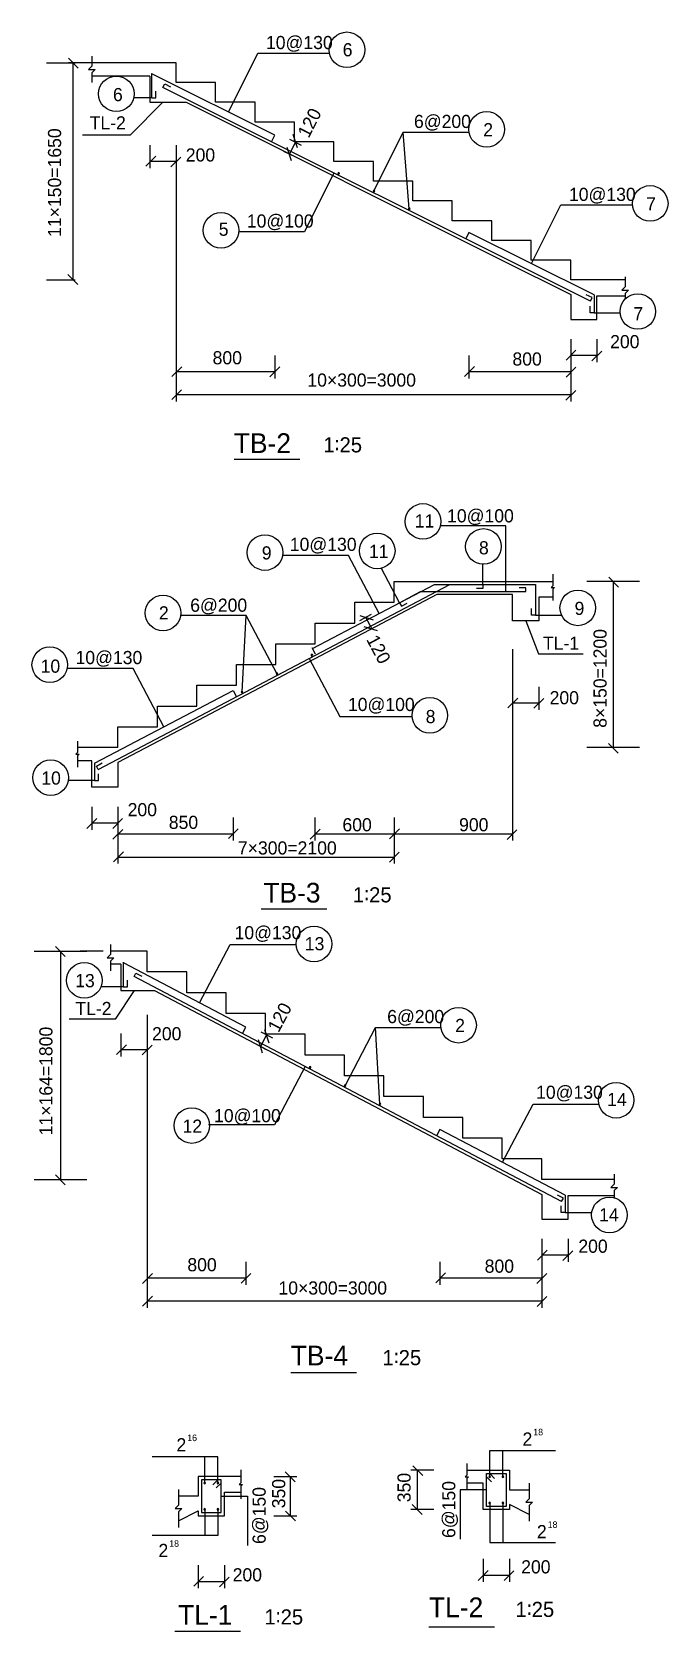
# Model space of a CAD drawing. Header units: metres. Extents: x 22487 to 41831, y 1172 to 49798.
import ezdxf

# ---------------------------------------------------------------- set-up
doc = ezdxf.new("R2010")
doc.units = ezdxf.units.M
for name, color, linetype in [('82', 2, 'Continuous'), ('DIM', 3, 'Continuous'), ('名称X', 253, 'Continuous'), ('尺寸线', 253, 'Continuous'), ('楼梯', 253, 'Continuous'), ('楼梯板', 4, 'Continuous'), ('注释符号', 7, 'Continuous'), ('钢筋', 1, 'Continuous'), ('钢筋标注', 253, 'Continuous')]:
    doc.layers.add(name, color=color, linetype=linetype)

# ---------------------------------------------------------------- blocks, each defined once
blk = doc.blocks.new('_DIMX')
blk.add_lwpolyline([(-789.15, -779.67), (211.7, 219.9)])

msp = doc.modelspace()

# ---------------------------------------------------------------- linework, layer by layer
at = {"layer": '82'}
for p, q in [((28840.71, 5871.6), (27540.71, 5871.6)), ((27540.71, 5871.6), (27540.71, 5271.6)), ((35708.96, 6063.01), (37008.96, 6063.01)), ((37008.96, 6063.01), (37008.96, 5463.01)), ((37008.96, 5463.01), (37608.96, 5463.01)), ((27540.71, 5271.6), (26940.71, 5271.6))]:
    msp.add_line(p, q, dxfattribs=at)
for points in [[(26940.71, 4524.39), (27540.71, 4824.39), (27540.71, 4824.39), (27540.71, 4671.6), (28340.71, 4671.6), (28340.71, 5391.6), (28840.71, 5391.6)], [(37608.96, 4715.8), (37008.96, 5015.8), (37008.96, 5015.8), (37008.96, 4863.01), (36208.96, 4863.01), (36208.96, 5663.01), (35708.96, 5663.01)]]:
    msp.add_lwpolyline(points, dxfattribs=at)
at = {"layer": '名称X'}
for p, q in [((26471.32, 47658.95), (25471.32, 46658.95)), ((25471.32, 46658.95), (24021, 46658.95)), ((37503.24, 31888.42), (37895.11, 30888.42)), ((37891.46, 30888.42), (39255.07, 30888.42)), ((25591.77, 20645.72), (25016.29, 19776.91)), ((25016.29, 19776.92), (23613.88, 19776.92))]:
    msp.add_line(p, q, dxfattribs=at)
at = {"layer": '尺寸线'}
for p, q in [((22926.98, 48858.95), (23796.16, 48858.95)), ((24296.16, 48858.95), (23596.16, 48858.95)), ((23726.98, 48858.95), (23726.98, 42258.95)), ((26071.32, 46358.95), (26071.32, 45658.95)), ((26871.32, 46358.95), (26871.32, 45658.95)), ((26871.32, 46358.95), (26871.32, 39259.92)), ((30318.54, 46535.34), (30676.31, 46356.46)), ((30497.42, 46445.9), (30318.54, 46088.13)), ((26871.32, 45858.95), (26071.32, 45858.95)), ((30139.65, 46177.57), (30497.42, 45998.69)), ((22926.98, 42258.95), (23796.16, 42258.95)), ((38871.32, 40458.95), (38871.32, 39758.95)), ((39671.32, 40458.95), (39671.32, 39758.95)), ((39671.32, 40458.95), (39671.32, 39758.95)), ((29871.32, 39959.92), (29871.32, 39259.92)), ((35776.9, 39959.92), (35776.9, 39259.92)), ((38871.32, 39959.92), (38871.32, 39259.92)), ((39671.32, 39958.95), (38871.32, 39958.95)), ((29871.32, 39459.92), (26871.32, 39459.92)), ((38871.32, 39459.92), (35776.9, 39459.92)), ((26871.32, 39259.92), (26871.32, 38559.92)), ((38871.32, 39259.92), (38871.32, 38559.92)), ((38871.32, 39259.92), (38871.32, 38559.92)), ((38871.32, 38759.92), (26871.32, 38759.92)), ((40959.89, 33088.42), (39359.89, 33088.42)), ((40159.89, 33088.42), (40159.89, 28036.42)), ((32456.56, 31906.1), (32810.54, 32092.38)), ((32633.55, 31999.24), (32819.83, 31645.27)), ((37103.24, 31024.87), (37103.24, 25208.42)), ((37103.24, 29888.42), (37103.24, 29188.42)), ((37903.24, 29888.42), (37903.24, 29188.42)), ((37903.24, 29888.42), (37903.24, 29188.42)), ((37903.24, 29388.42), (37103.24, 29388.42)), ((40959.89, 28036.42), (39359.89, 28036.42)), ((24303.24, 26236.42), (24303.24, 25536.42)), ((25103.24, 26236.42), (25103.24, 25536.42)), ((25103.24, 25908.42), (25103.24, 25208.42)), ((28602.07, 25908.42), (28602.07, 25208.42)), ((31090.85, 25908.42), (31090.85, 25208.42)), ((33503.24, 25908.42), (33503.24, 25208.42)), ((33503.24, 25908.42), (33503.24, 25208.42)), ((25103.24, 25736.42), (24303.24, 25736.42)), ((28602.07, 25408.42), (25103.24, 25408.42)), ((37103.24, 25408.42), (31090.85, 25408.42)), ((25103.24, 25208.42), (25103.24, 24508.42)), ((33503.24, 25208.42), (33503.24, 24508.42)), ((33503.24, 25208.42), (33503.24, 24508.42)), ((25103.24, 24708.42), (33503.24, 24708.42)), ((22553.06, 21845.72), (24153.06, 21845.72)), ((23353.06, 21845.72), (23353.06, 14897.72)), ((24653.06, 21845.72), (23953.06, 21845.72)), ((25991.77, 19912.93), (25991.77, 11697.72)), ((25191.77, 19345.72), (25191.77, 18645.72)), ((25991.77, 19345.72), (25991.77, 18645.72)), ((29257.24, 19043.23), (29611.2, 18856.92)), ((29620.53, 19304.03), (29434.22, 18950.08)), ((29443.55, 19397.19), (29797.51, 19210.88)), ((25991.77, 18845.72), (25191.77, 18845.72)), ((22553.06, 14897.72), (24153.06, 14897.72)), ((37991.77, 13097.72), (37991.77, 12397.72)), ((38791.77, 13097.72), (38791.77, 12397.72)), ((38791.77, 13097.72), (38791.77, 12397.72)), ((28991.77, 12397.72), (28991.77, 11697.72)), ((34892.92, 12397.72), (34892.92, 11697.72)), ((38791.77, 12597.72), (37991.77, 12597.72)), ((37991.77, 12397.72), (37991.77, 11697.72)), ((28991.77, 11897.72), (25991.77, 11897.72)), ((25991.77, 11697.72), (25991.77, 10997.72)), ((37991.77, 11897.72), (34892.92, 11897.72)), ((37991.77, 11697.72), (37991.77, 10997.72)), ((37991.77, 11697.72), (37991.77, 10997.72)), ((37991.77, 11197.72), (25991.77, 11197.72)), ((29840.71, 5871.6), (30540.71, 5871.6)), ((30340.71, 5871.6), (30340.71, 4671.6)), ((34708.96, 6063.01), (34008.96, 6063.01)), ((34208.96, 4863.01), (34208.96, 6063.01)), ((34708.96, 4863.01), (34008.96, 4863.01)), ((29840.71, 4671.6), (30540.71, 4671.6)), ((27540.71, 3171.61), (27540.71, 2471.61)), ((28340.71, 3171.61), (28340.71, 2471.61)), ((36208.96, 3363.01), (36208.96, 2663.01)), ((37008.96, 3363.01), (37008.96, 2663.01)), ((28340.71, 2671.61), (27540.71, 2671.61)), ((37008.96, 2863.01), (36208.96, 2863.01))]:
    msp.add_line(p, q, dxfattribs=at)
at = {"layer": '楼梯'}
for points in [[(28840.71, 6071.6), (28840.71, 5681.61), (28790.71, 5631.61), (28890.71, 5631.61), (28840.71, 5581.61), (28840.71, 5191.6)], [(35708.96, 6263.01), (35708.96, 5913.01), (35658.96, 5863.01), (35758.96, 5863.01), (35708.96, 5813.01), (35708.96, 5463.01)], [(26940.71, 5471.6), (26940.71, 4998), (26840.71, 4898), (27040.71, 4898), (26940.71, 4798), (26940.71, 4324.39)], [(37608.96, 5663.01), (37608.96, 5189.41), (37508.96, 5089.41), (37708.96, 5089.41), (37608.96, 4989.41), (37608.96, 4515.8)]]:
    msp.add_lwpolyline(points, dxfattribs=at)
at = {"layer": '楼梯板'}
for p, q in [((26871.32, 48858.95), (24309.5, 48858.95)), ((26871.32, 48258.95), (26871.32, 48858.95)), ((26071.32, 48458.95), (24309.5, 48458.95)), ((26071.32, 48458.95), (26071.32, 47658.95)), ((28071.32, 48258.95), (26871.32, 48258.95)), ((28071.32, 47658.95), (28071.32, 48258.95)), ((26071.32, 47658.95), (27176.89, 47658.95)), ((27176.89, 47658.95), (36776.9, 42858.95)), ((29271.32, 47658.95), (28071.32, 47658.95)), ((29271.32, 47058.95), (29271.32, 47658.95)), ((30471.32, 47058.95), (29271.32, 47058.95)), ((30471.32, 46458.95), (30471.32, 47058.95)), ((31671.32, 46458.95), (30471.32, 46458.95)), ((31671.32, 45858.95), (31671.32, 46458.95)), ((32871.32, 45858.95), (31671.32, 45858.95)), ((32871.32, 45258.95), (32871.32, 45858.95)), ((34071.32, 45258.95), (32871.32, 45258.95)), ((34071.32, 44658.95), (34071.32, 45258.95)), ((35271.32, 44658.95), (34071.32, 44658.95)), ((35271.32, 44058.95), (35271.32, 44658.95)), ((36471.32, 44058.95), (35271.32, 44058.95)), ((36471.32, 43458.95), (36471.32, 44058.95)), ((37671.32, 43458.95), (36471.32, 43458.95)), ((37671.32, 42858.95), (37671.32, 43458.95)), ((36776.9, 42858.95), (38871.32, 41811.74)), ((38871.32, 42858.95), (37671.32, 42858.95)), ((38871.32, 42258.95), (38871.32, 42858.95)), ((40528.16, 42258.95), (38871.32, 42258.95)), ((38871.32, 41811.74), (38871.32, 41058.95)), ((39671.32, 41058.95), (39671.32, 41778.95)), ((39671.32, 41778.95), (40528.16, 41778.95)), ((38871.32, 41058.95), (39671.32, 41058.95)), ((33503.24, 32456.92), (33503.24, 33088.42)), ((33503.24, 33088.42), (38328.06, 33088.42)), ((34802.07, 32688.42), (27162.16, 28667.92)), ((37103.24, 32688.42), (34802.07, 32688.42)), ((37103.24, 31888.42), (37103.24, 32688.42)), ((37903.24, 32608.42), (37903.24, 31888.42)), ((38328.06, 32608.42), (37903.24, 32608.42)), ((32303.24, 31825.42), (32303.24, 32456.92)), ((32303.24, 32456.92), (33503.24, 32456.92)), ((31103.24, 31825.42), (32303.24, 31825.42)), ((31103.24, 31193.92), (31103.24, 31825.42)), ((37903.24, 31888.42), (37103.24, 31888.42)), ((29903.24, 31193.92), (31103.24, 31193.92)), ((29903.24, 30562.42), (29903.24, 31193.92)), ((28703.24, 30562.42), (29903.24, 30562.42)), ((28703.24, 29930.92), (28703.24, 30562.42)), ((27503.24, 29299.42), (27503.24, 29930.92)), ((27503.24, 29930.92), (28703.24, 29930.92)), ((26303.24, 29299.42), (27503.24, 29299.42)), ((26303.24, 28667.92), (26303.24, 29299.42)), ((27162.16, 28667.92), (25103.24, 27584.41)), ((25103.24, 28667.92), (26303.24, 28667.92)), ((25103.24, 28036.42), (25103.24, 28667.92)), ((25103.24, 28036.42), (23875.42, 28036.42)), ((24303.24, 27636.42), (23875.42, 27636.42)), ((24303.24, 26836.42), (24303.24, 27636.42)), ((25103.24, 27584.41), (25103.24, 26836.42)), ((25103.24, 26836.42), (24303.24, 26836.42)), ((25991.77, 21845.72), (24875.89, 21845.72)), ((25191.77, 21445.72), (24875.89, 21445.72)), ((25191.77, 21445.72), (25191.77, 20645.72)), ((25991.77, 21214.08), (25991.77, 21845.72)), ((27191.77, 21214.08), (25991.77, 21214.08)), ((27191.77, 20582.45), (27191.77, 21214.08)), ((25191.77, 20645.72), (26212.78, 20645.72)), ((26212.78, 20645.72), (35932.99, 15529.36)), ((28391.77, 20582.45), (27191.77, 20582.45)), ((28391.77, 19950.81), (28391.77, 20582.45)), ((29591.77, 19950.81), (28391.77, 19950.81)), ((29591.77, 19319.17), (29591.77, 19950.81)), ((30791.77, 19319.17), (29591.77, 19319.17)), ((30791.77, 18687.54), (30791.77, 19319.17)), ((31991.77, 18687.54), (30791.77, 18687.54)), ((31991.77, 18055.9), (31991.77, 18687.54)), ((33191.77, 18055.9), (31991.77, 18055.9)), ((33191.77, 17424.26), (33191.77, 18055.9)), ((34391.77, 17424.26), (33191.77, 17424.26)), ((34391.77, 16792.63), (34391.77, 17424.26)), ((35591.77, 16792.63), (34391.77, 16792.63)), ((35591.77, 16160.99), (35591.77, 16792.63)), ((36791.77, 16160.99), (35591.77, 16160.99)), ((36791.77, 15529.36), (36791.77, 16160.99)), ((35932.99, 15529.36), (37991.77, 14445.69)), ((37991.77, 15529.36), (36791.77, 15529.36)), ((37991.77, 14897.72), (37991.77, 15529.36)), ((40192.96, 14897.72), (37991.77, 14897.72)), ((37991.77, 14445.69), (37991.77, 13697.72)), ((38791.77, 14417.72), (40192.96, 14417.72)), ((38791.77, 13697.72), (38791.77, 14417.72)), ((37991.77, 13697.72), (38791.77, 13697.72))]:
    msp.add_line(p, q, dxfattribs=at)
for points in [[(24309.5, 49058.95), (24309.5, 48758.95), (24209.5, 48658.95), (24409.5, 48658.95), (24309.5, 48558.95), (24309.5, 48258.95)], [(40528.16, 42348.75), (40528.16, 42048.75), (40428.16, 41948.75), (40628.16, 41948.75), (40528.16, 41848.75), (40528.16, 41678.75)], [(38328.06, 33308.26), (38328.06, 32958.26), (38278.06, 32908.26), (38378.06, 32908.26), (38328.06, 32858.26), (38328.06, 32508.26)], [(23875.42, 28236.42), (23875.42, 27886.42), (23825.42, 27836.42), (23925.42, 27836.42), (23875.42, 27786.42), (23875.42, 27436.42)], [(24875.89, 22045.72), (24875.89, 21745.72), (24775.89, 21645.72), (24975.89, 21645.72), (24875.89, 21545.72), (24875.89, 21245.72)], [(40192.96, 15063.52), (40192.96, 14763.52), (40092.96, 14663.52), (40292.96, 14663.52), (40192.96, 14563.52), (40192.96, 14349.83)]]:
    msp.add_lwpolyline(points, dxfattribs=at)
at = {"layer": '注释符号'}
for p, q in [((28633.5, 36805.51), (30633.5, 36805.51)), ((29457.58, 23133.37), (31457.58, 23133.37)), ((30359.47, 9033.41), (32359.47, 9033.41)), ((26827.99, 1171.6), (28827.99, 1171.6)), ((34556.6, 1300.51), (36556.6, 1300.51))]:
    msp.add_line(p, q, dxfattribs=at)
at = {"layer": '钢筋'}
for p, q in [((26134.79, 47793.82), (26134.79, 48538.19)), ((29871.32, 46658.33), (26134.79, 48526.59)), ((26471.32, 48112.36), (26524.99, 48219.69)), ((26524.99, 48219.69), (26703.87, 48130.25)), ((26134.79, 47793.82), (26254.79, 47793.82)), ((26254.79, 47793.82), (26254.79, 47993.82)), ((39471.32, 41612.36), (26471.32, 48112.36)), ((29772.94, 46461.55), (29871.32, 46658.33)), ((35776.9, 43705.54), (35678.51, 43508.77)), ((39581.32, 41803.33), (35776.9, 43705.54)), ((39524.99, 41719.69), (39346.1, 41809.14)), ((39461.32, 41258.95), (39461.32, 41458.95)), ((39471.32, 41612.36), (39524.99, 41719.69)), ((39581.32, 41803.33), (39581.32, 41258.95)), ((39581.32, 41258.95), (39461.32, 41258.95)), ((24503.24, 27370.36), (35197.88, 32998.42)), ((31022.29, 31049.62), (34725.47, 32998.42)), ((33665.17, 32440.43), (34307.42, 32778.42)), ((34307.42, 32778.42), (37503.24, 32778.42)), ((34725.47, 32998.42), (37803.24, 32998.42)), ((36202.07, 32878.42), (36002.07, 32878.42)), ((36202.07, 32998.42), (36202.07, 32878.42)), ((37503.24, 32898.42), (37303.24, 32898.42)), ((37503.24, 32778.42), (37503.24, 32898.42)), ((37803.24, 32998.42), (37803.24, 32068.42)), ((33665.17, 32440.43), (33721.06, 32334.24)), ((33721.06, 32334.24), (33898.05, 32427.38)), ((37683.24, 32068.42), (37683.24, 32268.42)), ((37803.24, 32068.42), (37683.24, 32068.42)), ((31112.7, 30877.81), (31010.25, 31072.5)), ((24393.24, 27561.08), (28602.07, 29775.97)), ((28602.07, 29775.97), (28704.52, 29581.29)), ((24393.24, 27561.08), (24393.24, 27036.42)), ((24447.36, 27476.55), (24624.34, 27569.69)), ((24503.24, 27370.36), (24447.36, 27476.55)), ((24513.24, 27036.42), (24513.24, 27236.42)), ((24393.24, 27036.42), (24513.24, 27036.42)), ((25269.84, 20762.47), (25269.84, 21506.84)), ((28991.77, 19533.28), (25269.84, 21492.38)), ((25389.84, 20762.47), (25389.84, 20962.47)), ((25591.77, 21074.31), (25647.66, 21180.5)), ((38591.77, 14231.58), (25591.77, 21074.31)), ((25647.66, 21180.5), (25824.64, 21087.34)), ((25269.84, 20762.47), (25389.84, 20762.47)), ((28889.3, 19338.61), (28991.77, 19533.28)), ((34892.92, 16427.13), (34790.46, 16232.45)), ((38701.77, 14422.3), (34892.92, 16427.13)), ((38647.67, 14337.77), (38470.68, 14430.92)), ((38591.77, 14231.58), (38647.67, 14337.77)), ((38701.77, 14422.3), (38701.77, 13897.72)), ((38581.77, 13897.72), (38581.77, 14097.72)), ((38701.77, 13897.72), (38581.77, 13897.72)), ((36308.96, 5963.01), (36908.96, 5963.01)), ((36308.96, 4963.01), (36308.96, 5963.01)), ((36308.96, 5863.01), (36458.96, 5713.01)), ((36408.96, 5963.01), (36558.96, 5813.01)), ((36908.96, 5963.01), (36908.96, 4963.01)), ((28240.71, 5771.6), (27640.71, 5771.6)), ((27640.71, 5771.6), (27640.71, 4771.6)), ((28140.71, 5771.6), (27990.71, 5621.6)), ((28240.71, 5671.6), (28090.71, 5521.6)), ((28240.71, 4771.6), (28240.71, 5771.6)), ((36908.96, 4963.01), (36308.96, 4963.01)), ((27640.71, 4771.6), (28240.71, 4771.6))]:
    msp.add_line(p, q, dxfattribs=at)
for centre, start, end in [((31813.41, 45497.22), 0, 180), ((31813.41, 45497.22), 180, 0), ((32886.72, 44960.56), 0, 180), ((32886.72, 44960.56), 180, 0), ((33960.03, 44423.91), 0, 180), ((33960.03, 44423.91), 180, 0), ((30998.8, 30845.15), 0, 180), ((30998.8, 30845.15), 180, 0), ((29936.87, 30286.31), 0, 180), ((29936.87, 30286.31), 180, 0), ((28874.94, 29727.47), 0, 180), ((28874.94, 29727.47), 180, 0), ((30945.68, 18312.71), 0, 180), ((30945.68, 18312.71), 180, 0), ((32007.56, 17753.77), 0, 180), ((32007.56, 17753.77), 180, 0), ((33069.44, 17194.84), 0, 180), ((33069.44, 17194.84), 180, 0), ((36408.96, 5863.01), 0, 180), ((36408.96, 5863.01), 180, 0), ((36808.96, 5863.01), 0, 180), ((36808.96, 5863.01), 180, 0), ((27740.71, 5671.6), 0, 180), ((27740.71, 5671.6), 180, 0), ((28140.71, 5671.6), 0, 180), ((28140.71, 5671.6), 180, 0), ((27740.71, 4871.6), 0, 180), ((27740.71, 4871.6), 180, 0), ((28140.71, 4871.6), 0, 180), ((28140.71, 4871.6), 180, 0), ((36408.96, 5063.01), 0, 180), ((36408.96, 5063.01), 180, 0), ((36808.96, 5063.01), 0, 180), ((36808.96, 5063.01), 180, 0)]:
    msp.add_arc(centre, 25, start, end, dxfattribs=at)
at = {"layer": '钢筋标注'}
for p, q in [((28464.24, 47361.87), (29358.67, 49150.73)), ((29358.67, 49150.73), (31538.67, 49150.73)), ((26134.79, 47793.82), (25584.79, 47793.82)), ((32886.72, 44960.56), (33781.15, 46749.42)), ((33781.15, 46749.42), (35781.15, 46749.42)), ((33960.03, 44423.91), (33781.15, 46749.42)), ((31671.32, 45512.36), (30776.9, 43723.51)), ((37679.11, 42754.44), (38573.54, 44543.29)), ((38573.54, 44543.29), (40743.54, 44543.29)), ((30776.9, 43723.51), (28776.9, 43723.51)), ((39581.32, 41258.95), (40381.32, 41258.95)), ((36903.24, 34778.42), (34903.24, 34778.42)), ((36903.24, 32778.42), (36903.24, 34778.42)), ((32111.8, 33883), (30111.8, 33883)), ((33043.2, 32113.12), (32111.8, 33883)), ((36202.07, 32998.42), (36202.07, 33608.42)), ((33665.17, 32440.43), (33106.33, 33502.36)), ((33665.17, 32440.43), (33106.33, 33502.36)), ((29005.47, 32056.19), (27005.47, 32056.19)), ((28874.94, 29727.47), (29005.47, 32056.19)), ((29936.87, 30286.31), (29005.47, 32056.19)), ((37803.24, 32068.42), (38603.24, 32068.42)), ((30920.02, 30747.19), (31851.43, 28977.31)), ((25566.25, 30438.41), (23566.25, 30438.41)), ((26497.65, 28668.53), (25566.25, 30438.41)), ((31851.43, 28977.31), (34047.57, 28977.31)), ((24393.24, 27036.42), (23593.24, 27036.42)), ((27584.36, 20274.1), (28515.92, 22043.9)), ((28515.92, 22043.9), (30515.92, 22043.9)), ((25269.84, 20762.47), (24582.09, 20762.47)), ((32007.56, 17753.77), (32939.11, 19523.57)), ((32939.11, 19523.57), (34939.11, 19523.57)), ((33069.44, 17194.84), (32939.11, 19523.57)), ((30791.77, 18337.22), (29860.21, 16567.41)), ((36797.35, 15424.71), (37728.91, 17194.52)), ((37728.91, 17194.52), (39728.91, 17194.52)), ((29860.21, 16567.41), (27860.21, 16567.41)), ((38701.77, 13897.72), (39501.77, 13897.72)), ((27740.71, 6471.6), (26140.71, 6471.6)), ((28140.71, 6471.6), (27740.71, 6471.6)), ((27740.71, 5671.6), (27740.71, 6471.6)), ((28140.71, 5671.6), (28140.71, 6471.6)), ((36408.96, 6663.01), (36808.96, 6663.01)), ((36408.96, 5863.01), (36408.96, 6663.01)), ((36808.96, 6663.01), (38408.96, 6663.01)), ((36808.96, 5863.01), (36808.96, 6663.01)), ((35508.96, 5463.01), (35508.96, 3963.01)), ((36308.96, 5463.01), (35508.96, 5463.01)), ((27740.71, 4871.6), (27740.71, 4071.6)), ((28140.71, 4871.6), (28140.71, 4071.6)), ((28240.71, 5271.6), (29040.71, 5271.6)), ((29040.71, 5271.6), (29040.71, 3771.6)), ((36408.96, 5063.01), (36408.96, 3862.27)), ((36808.96, 5063.01), (36808.96, 3862.27)), ((27740.71, 4071.6), (26140.71, 4071.6)), ((28140.71, 4071.6), (27740.71, 4071.6)), ((36408.96, 3862.27), (36808.96, 3862.27)), ((36808.96, 3862.27), (38408.96, 3862.27))]:
    msp.add_line(p, q, dxfattribs=at)
for centre in [(32065.83, 49256.65), (25052.65, 47916.83), (36314.54, 46836.08), (41289.72, 44584.35), (28236.08, 43767.49), (40913.78, 41298.61), (34378.77, 34914.48), (32986.72, 34018.27), (36217.83, 34153.19), (29572.73, 33966.81), (26472.5, 32130.43), (39087.21, 32285.33), (23028.7, 30556.77), (34587.75, 29016.13), (23055.34, 27122.33), (31064.43, 22064.45), (24080.48, 20957.48), (35460.02, 19594.59), (40253.89, 17312.58), (27349.02, 16543.32), (40049.44, 13824.61)]:
    msp.add_circle(centre, 541.69, dxfattribs=at)

# ---------------------------------------------------------------- block references
at = {"layer": 'DIM', "xscale": 0.3, "yscale": 0.3, "zscale": 0.3}
for p, rotation in [((23658.71, 48937.06), 90), ((30458.49, 46597.04), 63), ((30282.95, 46195.89), 63), ((26013.66, 45787.6), 180), ((26775.68, 45760.47), 180), ((23647.51, 42358.79), 90), ((38795.16, 39886.87), 180), ((39581.32, 39862.61), 180), ((26803.58, 39385.16), 180), ((29786.33, 39380.49), 180), ((35709.95, 39391.99), 180), ((38792.12, 39371.38), 180), ((26799.18, 38685.44), 180), ((38786.19, 38665.27), 180), ((40262.3, 32981.04), 270), ((32773.9, 31950.98), 298), ((32893.34, 31618.13), 298), ((40082.84, 28102.27), 90), ((24218.12, 25643.12), 180), ((25005.49, 25643.24), 180), ((25011.36, 25316.29), 180), ((28523.4, 25334.9), 180), ((31011.95, 25320.77), 180), ((33427.1, 25327.91), 180), ((37000.99, 25306.76), 180), ((25030.15, 24629.35), 180), ((33421.41, 24619.15), 180), ((23432.12, 21749.19), 270), ((29600.34, 19368.98), 62.45), ((25121.11, 18766.85), 180), ((25906.74, 18758.5), 180), ((29402.5, 19060.1), 62.45), ((23433.73, 14808.21), 270), ((30256.72, 5945.01), 90), ((34136.68, 6134.56), 90), ((34116.58, 4955.28), 90), ((30263.26, 4757), 90), ((36122.18, 2774.75), 180), ((36907.64, 2769.18), 180), ((27471.86, 2600.41), 180), ((28249.02, 2580.31), 180)]:
    msp.add_blockref('_DIMX', p, dxfattribs=dict(at, rotation=rotation))
for p in [(37199.75, 29475.54), (37989.8, 29466.18), (38093.52, 12687.16), (38869.41, 12671.22), (26086.66, 11978.33), (29082.79, 11980.61), (35001.77, 11994.02), (38079, 11977.73), (26084.45, 11286.93), (38085.95, 11274.73)]:
    msp.add_blockref('_DIMX', p, dxfattribs=at)

# ---------------------------------------------------------------- texts
at = {"layer": '名称X'}
for s, p in [('TL-2', (24241.55, 46833.74)), ('TL-1', (38027.95, 31013.08)), ('TL-2', (23805.93, 19903.22))]:
    msp.add_text(s, height=400, dxfattribs=at).set_placement(p)
at = {"layer": '尺寸线'}
for s, rotation, p in [('120', 63, (30902.49, 46549.26)), ('11×150=1650', 90, (23373.29, 43566.24)), ('8×150=1200', 90, (39964.32, 28637.65)), ('120', 298, (32643.4, 31327.75)), ('120', 62, (29987.41, 19347.87)), ('11×164=1800', 90, (23110.26, 16245)), ('350', 90, (34003.68, 5087.89)), ('6@150', 90, (29595.23, 3817.74)), ('350', 90, (30189.72, 4903.85)), ('6@150', 90, (35362.83, 3999.88))]:
    msp.add_text(s, height=400, rotation=rotation, dxfattribs=at).set_placement(p)
for s, p in [('200', (27165.17, 45858.67)), ('200', (40070.75, 40181.68)), ('800', (27980.77, 39691.77)), ('800', (37099.44, 39654)), ('10×300=3000', (30863.25, 39013.67)), ('200', (38230.35, 29353.43)), ('200', (25396.27, 25948.61)), ('850', (26648.34, 25563.7)), ('600', (31929.29, 25490.1)), ('900 ', (35477.09, 25491.21)), ('7×300=2100', (28750.71, 24785.94)), ('200', (26138.93, 19135.14)), ('200', (39103.53, 12674.14)), ('800', (27212.88, 12110.59)), ('800', (36255.3, 12067.48)), ('10×300=3000', (29983.69, 11404.4)), ('200', (28590.78, 2681.11)), ('200', (37365.69, 2923.75))]:
    msp.add_text(s, height=400, dxfattribs=at).set_placement(p)
at = {"layer": '注释符号'}
for s, height, p in [('TB-2 ', 600, (28626.31, 36994.74)), ('1∶25 ', 460, (31348.12, 37013.85)), ('TB-3', 600, (29523.66, 23323.65)), ('1∶25 ', 460, (32247.08, 23329.55)), ('TB-4', 600, (30360.17, 9249.61)), ('1∶25', 460, (33146.65, 9255.2)), ('TL-1', 600, (26931.43, 1362.34)), ('TL-2 ', 600, (34561.08, 1592.45)), ('1∶25 ', 460, (37191.79, 1599.61)), ('1∶25 ', 460, (29556.62, 1370.26))]:
    msp.add_text(s, height=height, dxfattribs=at).set_placement(p)
at = {"layer": '钢筋标注'}
for s, height, p in [('10@130', 400, (29603.92, 49277.4)), ('6', 400, (31937.49, 49057.55)), ('6', 400, (24950.63, 47694.9)), ('6@200', 400, (34105.14, 46878.35)), ('2', 400, (36212.07, 46626.32)), ('10@130', 400, (38818.79, 44659.97)), ('7', 400, (41164.46, 44370.19)), ('10@100', 400, (29022.15, 43850.19)), ('5', 400, (28167.82, 43600.41)), ('7', 400, (40776.32, 41030.82)), ('11', 400, (34128.31, 34728.9)), ('10@100', 400, (35111.48, 34885.09)), ('9', 400, (29476.12, 33757.68)), ('10@130', 400, (30328.97, 34016.67)), ('11', 400, (32734.48, 33803.39)), ('8', 400, (36081.72, 33913.1)), ('6@200', 400, (27299.56, 32167.8)), ('2', 400, (26348.2, 31933.09)), ('9', 400, (38989.6, 32070.93)), ('10', 400, (22750.5, 30313.09)), ('10@130', 400, (23811.51, 30575.09)), ('10@100', 400, (32096.68, 29148.49)), ('8', 400, (34461.41, 28779.75)), ('10', 400, (22770.64, 26911.1)), ('10@130', 400, (28647.89, 22208.61)), ('13', 400, (30784.16, 21871.98)), ('13', 400, (23801.27, 20749.19)), ('6@200', 400, (33290.3, 19658.23)), ('2', 400, (35357.98, 19387.12)), ('10@130', 400, (37818.53, 17355.62)), ('14', 400, (39979.93, 17134.96)), ('10@100', 400, (28024.67, 16644.09)), ('12', 400, (27065.98, 16324.21)), ('14', 400, (39736.78, 13630.32)), ('18', 200, (37733.56, 7121.42)), ('2', 400, (26881.78, 6635.25)), ('16', 200, (27208.75, 6946.49)), ('2', 400, (37406.59, 6810.18)), ('2', 400, (37843.8, 3994.54)), ('18', 200, (38170.77, 4305.78)), ('18', 200, (26660.82, 3732.31)), ('2', 400, (26333.85, 3421.07))]:
    msp.add_text(s, height=height, dxfattribs=at).set_placement(p)

doc.saveas('drawing.dxf')
